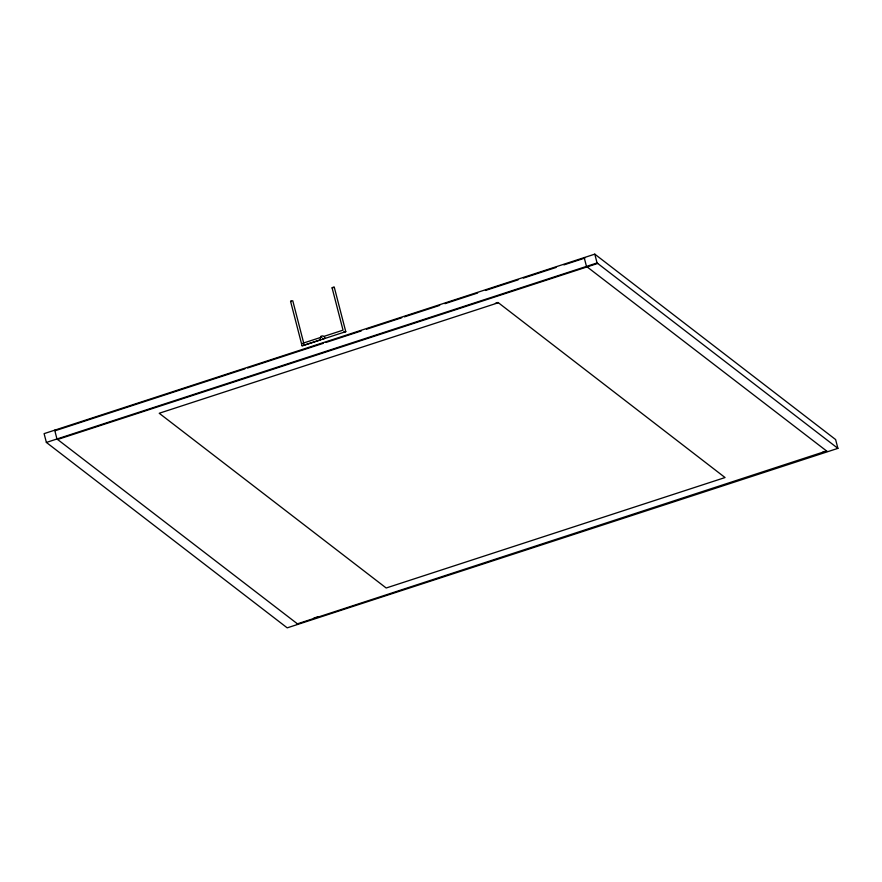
<?xml version="1.0" encoding="UTF-8"?>
<svg xmlns="http://www.w3.org/2000/svg" width="882" height="882" viewBox="0 0 882 882"><rect width="100%" height="100%" fill="white"/><g stroke="black" fill="none" stroke-linecap="round" stroke-linejoin="round"><path stroke-width="1.32" d="M320.375 338.501L320.905 336.45M302.052 345.755L304.257 345.215L302.052 345.755L290.575 301.357L291.358 300.85L292.78 300.817L303.728 343.142M323.573 336.494L343.032 330.155L332.084 287.83L333.153 287.234L334.289 287.289L345.777 331.687L343.616 332.305L345.777 331.687M334.289 287.289L332.128 287.907M321.07 336.207L323.033 335.855M303.562 343.01L321.721 337.1M302.614 343.374L303.673 343.032M303.154 345.49L320.221 339.923M304.257 345.182L343.715 332.316M594.788 254.148L44.1 433.635L46.382 442.444L287.212 627.852L837.9 448.365L835.618 439.556L594.788 254.148L597.07 262.957L837.9 448.365M244.898 368.874L55.323 430.67L54.695 430.184L56.966 438.993L297.708 624.048M247.511 368.026L323.341 343.307M325.954 342.459L361.256 330.948M366.493 329.251L401.784 317.74M404.408 316.892L439.699 305.381M444.936 303.684L477.614 293.022M485.464 290.476L518.153 279.815M523.379 278.117L556.068 267.455M563.907 264.898L583.52 258.514M46.382 442.444L597.07 262.957M57.595 439.479L597.698 263.442M495.386 303.309L498.01 302.46L725.059 477.548L386.184 587.996L159.212 413.261L498.098 302.813M313.893 618.084L317.774 616.816M822.708 452.245L826.588 450.978L297.168 623.916M291.424 301.468L290.575 301.357M584.832 258.084L584.193 257.599L586.475 266.408L827.217 451.463M324.598 337.056A1.136 1.069 -52.4 0 1 324.179 338.6A1.136 1.069 -52.4 0 1 322.691 338.269"/></g></svg>
